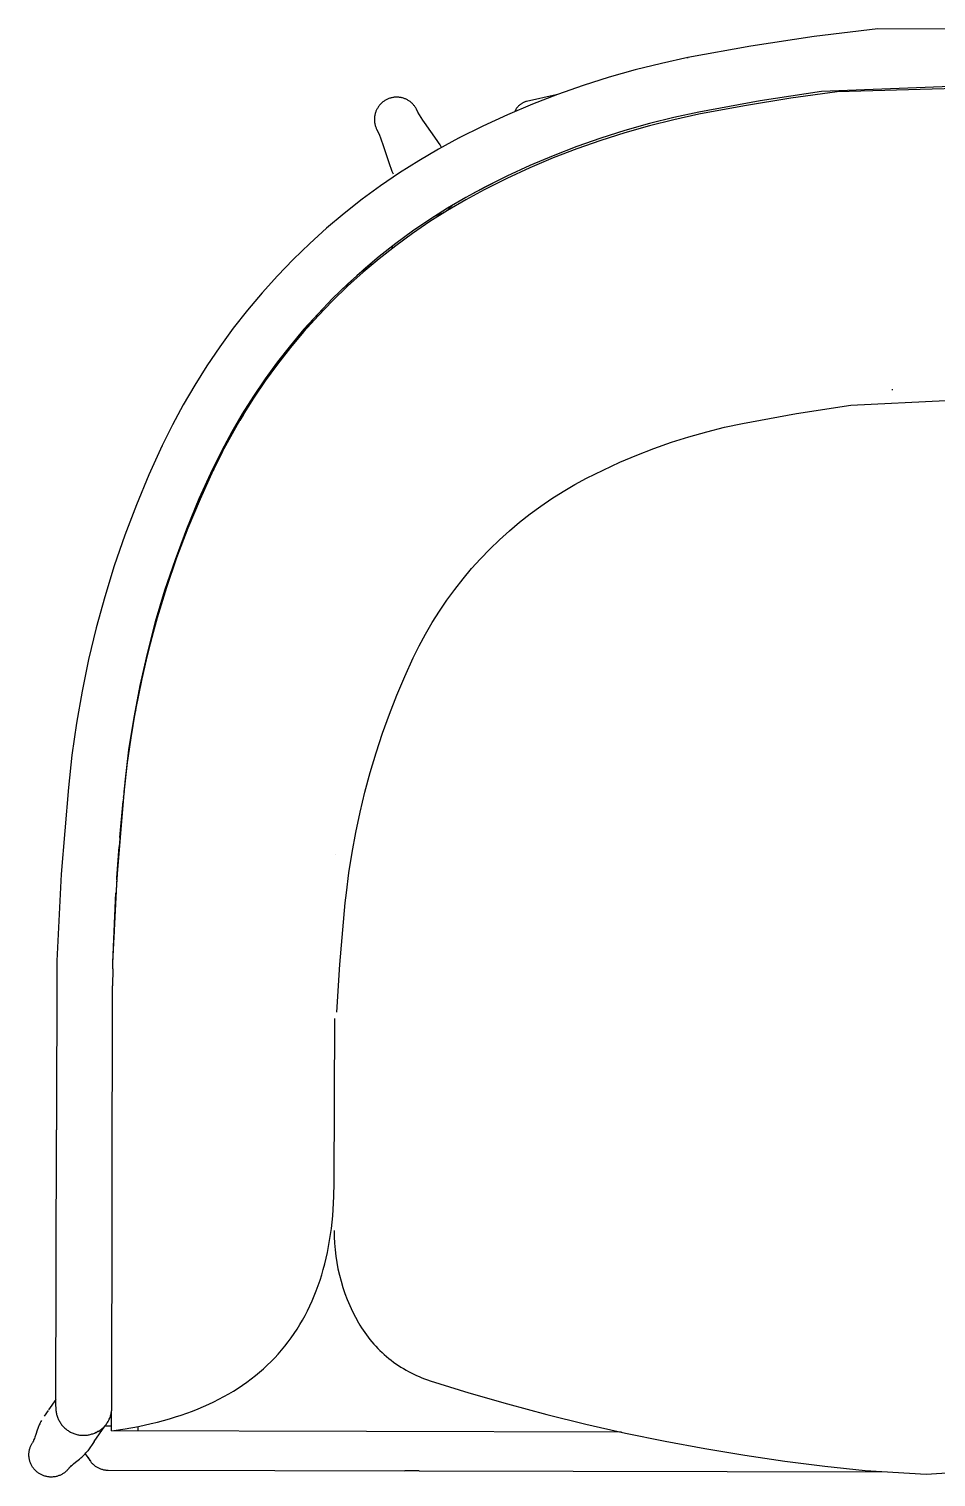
# Model space of a CAD drawing. Header units: millimetres. Extents: x 24870 to 27223, y 1839 to 3696.
# Drawn here: x 26426.5 to 26467.3, y 2723.4 to 2788.6 of the extents above; entities that cross this region are included whole.
import ezdxf

# ---------------------------------------------------------------- set-up
doc = ezdxf.new("R2010")
doc.units = ezdxf.units.MM
doc.layers.add('2-tef-hareketli', color=251, linetype='Continuous')

# ---------------------------------------------------------------- blocks, each defined once
blk = doc.blocks.new('targe plan')
at = {"color": 0}
for p, q in [((2879.188, 128.275), (2883.517, 128.275)), ((2883.517, 128.275), (2886.382, 127.931)), ((2886.382, 127.931), (2889.235, 127.495)), ((2889.235, 127.495), (2892.072, 126.966)), ((2892.068, 126.946), (2892.072, 126.966)), ((2892.072, 126.966), (2893.263, 126.705)), ((2893.263, 126.705), (2894.446, 126.407)), ((2894.446, 126.407), (2895.619, 126.072)), ((2895.619, 126.072), (2896.781, 125.701)), ((2879.449, 125.619), (2885.348, 125.445)), ((2885.348, 125.445), (2887.433, 125.152)), ((2886.044, 125.453), (2888.817, 125.029)), ((2887.433, 125.152), (2889.509, 124.809)), ((2896.781, 125.701), (2897.931, 125.293)), ((2897.931, 125.293), (2899.068, 124.851)), ((2897.992, 125.271), (2899.337, 124.975)), ((2905.011, 125.144), (2905.045, 125.149)), ((2905.045, 125.149), (2905.079, 125.153)), ((2905.079, 125.153), (2905.113, 125.155)), ((2905.113, 125.155), (2905.148, 125.157)), ((2905.148, 125.157), (2905.182, 125.157)), ((2905.182, 125.157), (2905.217, 125.156)), ((2905.217, 125.156), (2905.252, 125.154)), ((2905.252, 125.154), (2905.287, 125.151)), ((2905.287, 125.151), (2905.321, 125.146)), ((2888.817, 125.029), (2891.574, 124.516)), ((2889.509, 124.809), (2891.574, 124.416)), ((2891.574, 124.516), (2892.69, 124.271)), ((2899.068, 124.851), (2900.19, 124.373)), ((2899.337, 124.975), (2899.363, 124.968)), ((2899.363, 124.968), (2899.389, 124.959)), ((2899.389, 124.959), (2899.415, 124.95)), ((2899.415, 124.95), (2899.44, 124.94)), ((2899.44, 124.94), (2899.465, 124.928)), ((2899.465, 124.928), (2899.49, 124.916)), ((2899.49, 124.916), (2899.514, 124.903)), ((2899.514, 124.903), (2899.537, 124.89)), ((2899.537, 124.89), (2899.561, 124.875)), ((2899.561, 124.875), (2899.583, 124.86)), ((2899.583, 124.86), (2899.605, 124.844)), ((2899.605, 124.844), (2899.627, 124.827)), ((2899.627, 124.827), (2899.648, 124.81)), ((2899.648, 124.81), (2899.668, 124.792)), ((2899.668, 124.792), (2899.688, 124.773)), ((2899.688, 124.773), (2899.707, 124.753)), ((2899.707, 124.753), (2899.726, 124.733)), ((2899.726, 124.733), (2899.743, 124.712)), ((2899.743, 124.712), (2899.76, 124.691)), ((2899.76, 124.691), (2899.777, 124.669)), ((2899.777, 124.669), (2899.792, 124.646)), ((2899.792, 124.646), (2899.805, 124.625)), ((2899.805, 124.625), (2899.818, 124.604)), ((2899.818, 124.604), (2899.83, 124.583)), ((2899.83, 124.583), (2899.841, 124.561)), ((2899.841, 124.561), (2899.852, 124.539)), ((2899.852, 124.539), (2899.862, 124.517)), ((2904.219, 124.488), (2904.287, 124.617)), ((2904.287, 124.617), (2904.303, 124.647)), ((2904.303, 124.647), (2904.32, 124.677)), ((2904.32, 124.677), (2904.339, 124.706)), ((2904.339, 124.706), (2904.358, 124.735)), ((2904.358, 124.735), (2904.378, 124.763)), ((2904.378, 124.763), (2904.399, 124.79)), ((2904.399, 124.79), (2904.421, 124.816)), ((2904.421, 124.816), (2904.444, 124.842)), ((2904.444, 124.842), (2904.468, 124.867)), ((2904.468, 124.867), (2904.493, 124.89)), ((2904.493, 124.89), (2904.519, 124.913)), ((2904.519, 124.913), (2904.545, 124.936)), ((2904.545, 124.936), (2904.572, 124.957)), ((2904.572, 124.957), (2904.6, 124.977)), ((2904.6, 124.977), (2904.628, 124.996)), ((2904.628, 124.996), (2904.657, 125.015)), ((2904.657, 125.015), (2904.687, 125.032)), ((2904.687, 125.032), (2904.718, 125.048)), ((2904.718, 125.048), (2904.748, 125.063)), ((2904.748, 125.063), (2904.78, 125.077)), ((2904.78, 125.077), (2904.812, 125.09)), ((2904.812, 125.09), (2904.844, 125.102)), ((2904.844, 125.102), (2904.877, 125.113)), ((2904.877, 125.113), (2904.91, 125.123)), ((2904.91, 125.123), (2904.943, 125.131)), ((2904.943, 125.131), (2904.977, 125.138)), ((2904.977, 125.138), (2905.011, 125.144)), ((2905.321, 125.146), (2905.356, 125.141)), ((2905.356, 125.141), (2905.39, 125.134)), ((2905.39, 125.134), (2905.424, 125.126)), ((2905.424, 125.126), (2905.458, 125.117)), ((2905.458, 125.117), (2905.491, 125.106)), ((2905.491, 125.106), (2905.525, 125.095)), ((2905.525, 125.095), (2905.557, 125.082)), ((2905.557, 125.082), (2905.589, 125.068)), ((2905.589, 125.068), (2905.621, 125.053)), ((2905.621, 125.053), (2905.652, 125.037)), ((2905.652, 125.037), (2905.683, 125.02)), ((2905.683, 125.02), (2905.712, 125.002)), ((2905.712, 125.002), (2905.742, 124.983)), ((2905.742, 124.983), (2905.77, 124.963)), ((2905.77, 124.963), (2905.798, 124.941)), ((2905.798, 124.941), (2905.825, 124.919)), ((2905.825, 124.919), (2905.851, 124.896)), ((2905.851, 124.896), (2905.877, 124.872)), ((2905.877, 124.872), (2905.902, 124.847)), ((2905.902, 124.847), (2905.925, 124.822)), ((2905.925, 124.822), (2905.948, 124.795)), ((2905.948, 124.795), (2905.97, 124.768)), ((2905.97, 124.768), (2905.991, 124.74)), ((2905.991, 124.74), (2906.011, 124.711)), ((2906.011, 124.711), (2906.03, 124.682)), ((2906.03, 124.682), (2906.048, 124.652)), ((2906.048, 124.652), (2906.065, 124.621)), ((2906.065, 124.621), (2906.08, 124.59)), ((2906.08, 124.59), (2906.095, 124.558)), ((2906.095, 124.558), (2906.109, 124.526)), ((2906.109, 124.526), (2906.121, 124.493)), ((2891.574, 124.416), (2892.69, 124.171)), ((2892.69, 124.271), (2893.797, 123.992)), ((2892.69, 124.171), (2893.797, 123.892)), ((2893.797, 123.992), (2894.895, 123.678)), ((2893.797, 123.892), (2894.895, 123.578)), ((2900.19, 124.373), (2901.297, 123.86)), ((2901.297, 123.86), (2902.388, 123.313)), ((2903.354, 123.218), (2903.929, 124.016)), ((2903.929, 124.016), (2904.004, 124.13)), ((2904.004, 124.13), (2904.078, 124.245)), ((2904.078, 124.245), (2904.15, 124.364)), ((2904.15, 124.364), (2904.219, 124.488)), ((2906.121, 124.493), (2906.132, 124.46)), ((2906.14, 123.874), (2906.13, 123.84)), ((2906.132, 124.46), (2906.142, 124.426)), ((2906.149, 123.907), (2906.14, 123.874)), ((2906.142, 124.426), (2906.151, 124.392)), ((2906.157, 123.942), (2906.149, 123.907)), ((2906.151, 124.392), (2906.159, 124.358)), ((2906.164, 123.976), (2906.157, 123.942)), ((2906.159, 124.358), (2906.165, 124.324)), ((2906.17, 124.01), (2906.164, 123.976)), ((2906.165, 124.324), (2906.171, 124.289)), ((2906.174, 124.045), (2906.17, 124.01)), ((2906.171, 124.289), (2906.175, 124.255)), ((2906.177, 124.08), (2906.174, 124.045)), ((2906.175, 124.255), (2906.178, 124.22)), ((2906.179, 124.115), (2906.177, 124.08)), ((2906.178, 124.22), (2906.18, 124.185)), ((2906.18, 124.15), (2906.179, 124.115)), ((2906.18, 124.185), (2906.18, 124.15)), ((2894.895, 123.678), (2895.983, 123.331)), ((2894.895, 123.578), (2895.983, 123.231)), ((2895.983, 123.331), (2897.06, 122.95)), ((2895.983, 123.231), (2897.06, 122.85)), ((2902.378, 123.294), (2902.388, 123.313)), ((2902.388, 123.313), (2903.292, 122.822)), ((2903.286, 123.117), (2903.354, 123.218)), ((2905.851, 123.195), (2905.805, 123.067)), ((2905.901, 123.322), (2905.851, 123.195)), ((2905.955, 123.45), (2905.901, 123.322)), ((2906.013, 123.58), (2905.955, 123.45)), ((2906.077, 123.711), (2906.013, 123.58)), ((2906.092, 123.742), (2906.077, 123.711)), ((2906.106, 123.775), (2906.092, 123.742)), ((2906.118, 123.807), (2906.106, 123.775)), ((2906.13, 123.84), (2906.118, 123.807)), ((2897.06, 122.95), (2898.124, 122.535)), ((2897.06, 122.85), (2898.124, 122.435)), ((2903.151, 122.901), (2903.217, 123.011)), ((2903.217, 123.011), (2903.286, 123.117)), ((2903.292, 122.822), (2904.179, 122.3)), ((2905.805, 123.067), (2905.485, 122.083)), ((2898.124, 122.535), (2899.175, 122.088)), ((2898.124, 122.435), (2899.175, 121.988)), ((2899.175, 122.088), (2900.211, 121.608)), ((2899.175, 121.988), (2900.211, 121.508)), ((2904.179, 122.3), (2905.048, 121.748)), ((2905.439, 121.957), (2905.388, 121.829)), ((2905.485, 122.083), (2905.439, 121.957)), ((2900.211, 121.608), (2901.232, 121.096)), ((2900.211, 121.508), (2901.232, 120.996)), ((2900.861, 121.279), (2901.673, 120.852)), ((2905.048, 121.748), (2905.897, 121.167)), ((2905.388, 121.829), (2905.332, 121.699)), ((2901.232, 121.096), (2902.061, 120.645)), ((2901.232, 120.996), (2902.061, 120.545)), ((2902.061, 120.645), (2902.874, 120.167)), ((2905.897, 121.167), (2906.726, 120.557)), ((2902.061, 120.545), (2902.874, 120.067)), ((2902.737, 120.204), (2902.648, 120.303)), ((2902.768, 120.174), (2902.738, 120.203)), ((2902.799, 120.146), (2902.768, 120.174)), ((2902.831, 120.119), (2902.799, 120.146)), ((2902.863, 120.093), (2902.831, 120.119)), ((2902.897, 120.069), (2902.863, 120.093)), ((2902.874, 120.167), (2903.671, 119.661)), ((2902.874, 120.067), (2903.671, 119.561)), ((2902.931, 120.045), (2902.897, 120.069)), ((2902.966, 120.023), (2902.931, 120.045)), ((2903.002, 120.001), (2902.966, 120.023)), ((2903.038, 119.981), (2903.002, 120.001)), ((2903.076, 119.962), (2903.038, 119.981)), ((2903.113, 119.945), (2903.076, 119.962)), ((2903.152, 119.928), (2903.113, 119.945)), ((2906.726, 120.557), (2907.533, 119.919)), ((2903.19, 119.913), (2903.152, 119.928)), ((2903.23, 119.9), (2903.19, 119.913)), ((2903.269, 119.887), (2903.23, 119.9)), ((2903.31, 119.876), (2903.269, 119.887)), ((2903.35, 119.866), (2903.31, 119.876)), ((2903.35, 119.769), (2903.35, 119.867)), ((2903.671, 119.661), (2904.449, 119.128)), ((2903.671, 119.561), (2904.449, 119.028)), ((2907.533, 119.919), (2908.319, 119.254)), ((2904.449, 119.128), (2905.209, 118.569)), ((2904.449, 119.028), (2905.209, 118.469)), ((2908.319, 119.254), (2909.081, 118.562)), ((2905.209, 118.569), (2905.95, 117.984)), ((2905.209, 118.469), (2905.95, 117.884)), ((2905.351, 118.36), (2905.351, 118.46)), ((2905.95, 117.984), (2906.67, 117.374)), ((2909.081, 118.562), (2909.819, 117.845)), ((2905.95, 117.884), (2906.67, 117.274)), ((2906.314, 117.667), (2906.951, 117.11)), ((2906.67, 117.374), (2907.369, 116.74)), ((2909.819, 117.845), (2910.532, 117.103)), ((2906.67, 117.274), (2907.369, 116.64)), ((2906.951, 117.11), (2907.57, 116.534)), ((2907.369, 116.74), (2908.045, 116.082)), ((2910.532, 117.103), (2911.219, 116.337)), ((2907.369, 116.64), (2908.045, 115.982)), ((2908.045, 116.082), (2908.699, 115.402)), ((2911.219, 116.337), (2911.88, 115.548)), ((2908.045, 115.982), (2908.699, 115.302)), ((2908.518, 115.579), (2908.94, 115.122)), ((2908.699, 115.402), (2909.329, 114.699)), ((2911.88, 115.548), (2912.513, 114.737)), ((2908.699, 115.302), (2909.329, 114.599)), ((2908.94, 115.122), (2909.352, 114.655)), ((2912.513, 114.737), (2913.118, 113.904)), ((2909.329, 114.699), (2909.935, 113.976)), ((2909.329, 114.599), (2909.935, 113.876)), ((2909.352, 114.655), (2909.753, 114.18)), ((2909.753, 114.18), (2910.144, 113.695)), ((2909.935, 113.976), (2910.516, 113.232)), ((2909.935, 113.876), (2910.516, 113.132)), ((2910.144, 113.695), (2910.519, 113.207)), ((2913.118, 113.904), (2913.694, 113.052)), ((2910.516, 113.232), (2911.071, 112.469)), ((2910.516, 113.132), (2911.071, 112.369)), ((2910.519, 113.207), (2910.884, 112.71)), ((2913.694, 113.052), (2914.241, 112.18)), ((2910.884, 112.71), (2911.238, 112.204)), ((2911.071, 112.469), (2911.599, 111.687)), ((2911.071, 112.369), (2911.599, 111.587)), ((2911.238, 112.204), (2911.581, 111.691)), ((2914.241, 112.18), (2914.758, 111.29)), ((2884.703, 111.337), (2880.422, 111.565)), ((2882.839, 112.043), (2882.813, 112.043)), ((2882.86, 112.043), (2882.835, 112.043)), ((2911.581, 111.691), (2911.912, 111.171)), ((2911.599, 111.687), (2912.101, 110.888)), ((2911.599, 111.587), (2912.101, 110.788)), ((2887.143, 110.963), (2884.703, 111.337)), ((2889.569, 110.51), (2887.143, 110.963)), ((2911.912, 111.171), (2912.231, 110.643)), ((2912.041, 110.86), (2912.205, 110.587)), ((2912.101, 110.888), (2912.574, 110.072)), ((2914.758, 111.29), (2915.244, 110.383)), ((2890.381, 110.332), (2889.569, 110.51)), ((2891.186, 110.129), (2890.381, 110.332)), ((2912.101, 110.788), (2912.574, 109.972)), ((2912.407, 110.267), (2912.133, 110.734)), ((2912.231, 110.643), (2912.538, 110.108)), ((2912.538, 110.008), (2912.231, 110.543)), ((2915.244, 110.383), (2915.699, 109.46)), ((2891.985, 109.901), (2891.186, 110.129)), ((2892.776, 109.648), (2891.985, 109.901)), ((2893.559, 109.371), (2892.776, 109.648)), ((2912.538, 110.108), (2912.834, 109.567)), ((2912.834, 109.467), (2912.538, 110.008)), ((2912.574, 110.072), (2913.02, 109.24)), ((2912.574, 109.972), (2913.02, 109.14)), ((2912.834, 109.567), (2913.112, 109.029)), ((2894.333, 109.069), (2893.559, 109.371)), ((2895.098, 108.744), (2894.333, 109.069)), ((2913.159, 108.866), (2912.948, 109.279)), ((2913.378, 108.386), (2912.976, 109.195)), ((2913.02, 109.24), (2913.437, 108.393)), ((2913.02, 109.14), (2913.437, 108.293)), ((2913.112, 109.029), (2913.378, 108.486)), ((2915.694, 109.458), (2915.68, 109.451)), ((2915.699, 109.46), (2916.3, 108.13)), ((2895.851, 108.395), (2895.098, 108.744)), ((2896.594, 108.022), (2895.851, 108.395)), ((2913.378, 108.486), (2913.815, 107.534)), ((2913.378, 108.386), (2913.424, 108.321)), ((2913.979, 107.062), (2913.391, 108.358)), ((2913.437, 108.393), (2914.041, 107.054)), ((2913.437, 108.293), (2914.056, 106.918)), ((2897.123, 107.735), (2896.594, 108.022)), ((2897.641, 107.43), (2897.123, 107.735)), ((2913.833, 107.43), (2913.645, 107.845)), ((2916.3, 108.13), (2916.859, 106.783)), ((2898.149, 107.108), (2897.641, 107.43)), ((2898.645, 106.768), (2898.149, 107.108)), ((2913.815, 107.534), (2914.225, 106.582)), ((2914.523, 105.749), (2913.979, 107.062)), ((2914.041, 107.054), (2914.6, 105.694)), ((2914.056, 106.918), (2914.628, 105.522)), ((2899.13, 106.411), (2898.645, 106.768)), ((2899.602, 106.038), (2899.13, 106.411)), ((2914.225, 106.582), (2914.613, 105.621)), ((2916.859, 106.783), (2917.374, 105.418)), ((2900.061, 105.65), (2899.602, 106.038)), ((2900.507, 105.245), (2900.061, 105.65)), ((2915.025, 104.418), (2914.523, 105.749)), ((2914.6, 105.694), (2915.112, 104.316)), ((2914.613, 105.621), (2914.979, 104.644)), ((2900.938, 104.826), (2900.507, 105.245)), ((2914.628, 105.522), (2915.15, 104.107)), ((2917.374, 105.418), (2917.846, 104.037)), ((2901.355, 104.392), (2900.938, 104.826)), ((2901.757, 103.944), (2901.355, 104.392)), ((2914.979, 104.644), (2915.322, 103.659)), ((2915.482, 103.071), (2915.025, 104.418)), ((2915.112, 104.316), (2915.577, 102.922)), ((2902.143, 103.483), (2901.757, 103.944)), ((2915.15, 104.107), (2915.623, 102.675)), ((2915.322, 103.659), (2915.642, 102.665)), ((2917.846, 104.037), (2918.274, 102.643)), ((2902.513, 103.009), (2902.143, 103.483)), ((2902.867, 102.522), (2902.513, 103.009)), ((2915.895, 101.71), (2915.482, 103.071)), ((2903.204, 102.024), (2902.867, 102.522)), ((2915.577, 102.922), (2915.995, 101.513)), ((2915.623, 102.675), (2916.046, 101.227)), ((2915.642, 102.665), (2915.937, 101.664)), ((2918.274, 102.643), (2918.657, 101.235)), ((2903.523, 101.514), (2903.204, 102.024)), ((2916.264, 100.337), (2915.895, 101.71)), ((2903.825, 100.994), (2903.523, 101.514)), ((2915.937, 101.664), (2916.248, 100.5)), ((2915.995, 101.513), (2916.365, 100.09)), ((2916.046, 101.227), (2916.418, 99.766)), ((2918.657, 101.235), (2918.995, 99.816)), ((2904.11, 100.464), (2903.825, 100.994)), ((2904.375, 99.924), (2904.11, 100.464)), ((2916.248, 100.5), (2916.527, 99.327)), ((2904.755, 99.088), (2904.375, 99.924)), ((2916.587, 98.952), (2916.264, 100.337)), ((2916.365, 100.09), (2916.686, 98.656)), ((2916.418, 99.766), (2916.74, 98.292)), ((2918.995, 99.816), (2919.288, 98.387)), ((2905.112, 98.242), (2904.755, 99.088)), ((2916.865, 97.557), (2916.587, 98.952)), ((2916.686, 98.656), (2916.959, 97.212)), ((2905.445, 97.387), (2905.112, 98.242)), ((2916.74, 98.292), (2917.009, 96.808)), ((2919.288, 98.387), (2919.535, 96.949)), ((2905.755, 96.522), (2905.445, 97.387)), ((2916.865, 97.557), (2916.896, 97.47)), ((2917.076, 96.291), (2916.875, 97.499)), ((2916.959, 97.212), (2917.182, 95.759)), ((2906.043, 95.644), (2905.755, 96.522)), ((2917.009, 96.808), (2917.228, 95.316)), ((2919.535, 96.949), (2919.737, 95.504)), ((2917.242, 95.079), (2917.076, 96.291)), ((2906.306, 94.758), (2906.043, 95.644)), ((2917.182, 95.759), (2917.356, 94.299)), ((2917.228, 95.316), (2917.394, 93.817)), ((2919.737, 95.504), (2919.892, 94.053)), ((2906.544, 93.866), (2906.306, 94.758)), ((2917.374, 93.861), (2917.242, 95.079)), ((2906.758, 92.967), (2906.544, 93.866)), ((2917.374, 93.861), (2917.398, 93.767)), ((2919.872, 94.042), (2919.893, 94.044)), ((2919.893, 94.044), (2920.208, 90.15)), ((2917.691, 89.987), (2917.379, 93.806)), ((2917.414, 93.606), (2917.39, 93.694)), ((2917.395, 93.808), (2917.644, 90.897)), ((2917.403, 93.818), (2917.403, 93.818)), ((2917.404, 93.809), (2917.404, 93.809)), ((2917.439, 93.446), (2917.582, 91.803)), ((2917.439, 93.443), (2917.574, 91.904)), ((2906.948, 92.061), (2906.758, 92.967)), ((2907.112, 91.15), (2906.948, 92.061)), ((2917.615, 91.384), (2917.712, 89.996)), ((2917.615, 91.384), (2917.718, 89.893)), ((2907.251, 90.243), (2907.112, 91.15)), ((2907.872, 91.07), (2907.872, 91.07)), ((2917.644, 90.897), (2917.817, 87.982)), ((2907.364, 89.331), (2907.251, 90.243)), ((2917.87, 86.16), (2917.691, 89.987)), ((2920.208, 90.15), (2920.388, 86.247)), ((2907.411, 88.883), (2907.364, 89.331)), ((2917.753, 89.319), (2917.888, 86.175)), ((2907.65, 86.117), (2907.411, 88.883)), ((2917.801, 88.087), (2917.837, 87.225)), ((2907.784, 83.971), (2907.65, 86.117)), ((2917.872, 86.096), (2917.87, 86.16)), ((2917.873, 86.079), (2917.872, 86.096)), ((2917.873, 86.152), (2917.879, 86.152)), ((2917.873, 86.057), (2917.888, 86.066)), ((2917.873, 85.899), (2917.873, 86.057)), ((2917.879, 86.068), (2917.881, 86.073)), ((2917.886, 86.157), (2917.888, 86.069)), ((2917.888, 86.175), (2917.889, 86.157)), ((2917.909, 86.175), (2917.888, 86.175)), ((2920.388, 86.247), (2920.389, 86.157)), ((2920.389, 86.157), (2920.389, 78.647)), ((2917.873, 85.899), (2917.883, 85.134)), ((2917.873, 66.059), (2917.883, 85.134)), ((2907.886, 76.279), (2907.879, 83.675)), ((2920.399, 66.181), (2920.389, 78.647)), ((2907.896, 75.673), (2907.886, 76.279)), ((2907.925, 75.084), (2907.896, 75.673)), ((2907.947, 74.796), (2907.925, 75.084)), ((2907.974, 74.511), (2907.947, 74.796)), ((2908.006, 74.231), (2907.974, 74.511)), ((2907.881, 73.852), (2907.866, 73.563)), ((2907.886, 74.142), (2907.881, 73.852)), ((2908.043, 73.955), (2908.006, 74.231)), ((2908.084, 73.684), (2908.043, 73.955)), ((2908.131, 73.416), (2908.084, 73.684)), ((2907.841, 73.274), (2907.806, 72.986)), ((2907.866, 73.563), (2907.841, 73.274)), ((2908.182, 73.152), (2908.131, 73.416)), ((2908.238, 72.893), (2908.182, 73.152)), ((2907.705, 72.415), (2907.64, 72.133)), ((2907.76, 72.7), (2907.705, 72.415)), ((2907.806, 72.986), (2907.76, 72.7)), ((2908.299, 72.638), (2908.238, 72.893)), ((2908.365, 72.387), (2908.299, 72.638)), ((2908.436, 72.139), (2908.365, 72.387)), ((2907.565, 71.852), (2907.481, 71.575)), ((2907.64, 72.133), (2907.565, 71.852)), ((2908.512, 71.897), (2908.436, 72.139)), ((2908.592, 71.658), (2908.512, 71.897)), ((2907.387, 71.301), (2907.283, 71.03)), ((2907.481, 71.575), (2907.387, 71.301)), ((2908.678, 71.423), (2908.592, 71.658)), ((2908.768, 71.193), (2908.678, 71.423)), ((2908.863, 70.966), (2908.768, 71.193)), ((2907.048, 70.5), (2906.917, 70.242)), ((2907.171, 70.763), (2907.048, 70.5)), ((2907.283, 71.03), (2907.171, 70.763)), ((2908.963, 70.744), (2908.863, 70.966)), ((2909.068, 70.526), (2908.963, 70.744)), ((2909.178, 70.312), (2909.068, 70.526)), ((2906.642, 69.765), (2906.571, 69.656)), ((2906.711, 69.876), (2906.642, 69.765)), ((2906.777, 69.988), (2906.711, 69.876)), ((2906.917, 70.242), (2906.777, 69.988)), ((2909.293, 70.102), (2909.178, 70.312)), ((2909.413, 69.896), (2909.293, 70.102)), ((2909.537, 69.695), (2909.413, 69.896)), ((2906.172, 69.13), (2906.084, 69.029)), ((2906.257, 69.232), (2906.172, 69.13)), ((2906.339, 69.335), (2906.257, 69.232)), ((2906.419, 69.441), (2906.339, 69.335)), ((2906.496, 69.548), (2906.419, 69.441)), ((2906.571, 69.656), (2906.496, 69.548)), ((2909.667, 69.497), (2909.537, 69.695)), ((2909.801, 69.304), (2909.667, 69.497)), ((2909.94, 69.115), (2909.801, 69.304)), ((2910.084, 68.93), (2909.94, 69.115)), ((2905.509, 68.47), (2905.406, 68.385)), ((2905.611, 68.558), (2905.509, 68.47)), ((2905.71, 68.648), (2905.611, 68.558)), ((2905.807, 68.74), (2905.71, 68.648)), ((2905.902, 68.834), (2905.807, 68.74)), ((2905.994, 68.931), (2905.902, 68.834)), ((2906.084, 69.029), (2905.994, 68.931)), ((2910.233, 68.749), (2910.084, 68.93)), ((2910.387, 68.572), (2910.233, 68.749)), ((2910.546, 68.399), (2910.387, 68.572)), ((2904.514, 67.795), (2904.396, 67.734)), ((2904.631, 67.859), (2904.514, 67.795)), ((2904.746, 67.926), (2904.631, 67.859)), ((2904.86, 67.996), (2904.746, 67.926)), ((2904.973, 68.068), (2904.86, 67.996)), ((2905.084, 68.144), (2904.973, 68.068)), ((2905.193, 68.221), (2905.084, 68.144)), ((2905.3, 68.302), (2905.193, 68.221)), ((2905.406, 68.385), (2905.3, 68.302)), ((2910.709, 68.231), (2910.546, 68.399)), ((2910.878, 68.066), (2910.709, 68.231)), ((2911.051, 67.906), (2910.878, 68.066)), ((2911.229, 67.75), (2911.051, 67.906)), ((2903.547, 67.387), (2901.805, 66.85)), ((2903.67, 67.428), (2903.547, 67.387)), ((2903.793, 67.471), (2903.67, 67.428)), ((2903.915, 67.518), (2903.793, 67.471)), ((2904.037, 67.567), (2903.915, 67.518)), ((2904.158, 67.62), (2904.037, 67.567)), ((2904.278, 67.675), (2904.158, 67.62)), ((2904.396, 67.734), (2904.278, 67.675)), ((2911.413, 67.598), (2911.229, 67.75)), ((2911.601, 67.45), (2911.413, 67.598)), ((2911.794, 67.306), (2911.601, 67.45)), ((2911.991, 67.167), (2911.794, 67.306)), ((2912.194, 67.031), (2911.991, 67.167)), ((2901.805, 66.85), (2900.053, 66.348)), ((2912.402, 66.9), (2912.194, 67.031)), ((2912.614, 66.773), (2912.402, 66.9)), ((2912.831, 66.649), (2912.614, 66.773)), ((2913.054, 66.53), (2912.831, 66.649)), ((2913.281, 66.416), (2913.054, 66.53)), ((2920.397, 66.499), (2920.719, 66.035)), ((2898.293, 65.881), (2896.523, 65.448)), ((2900.053, 66.348), (2898.293, 65.881)), ((2913.513, 66.305), (2913.281, 66.416)), ((2913.75, 66.198), (2913.513, 66.305)), ((2913.991, 66.096), (2913.75, 66.198)), ((2914.238, 65.998), (2913.991, 66.096)), ((2914.489, 65.903), (2914.238, 65.998)), ((2914.746, 65.813), (2914.489, 65.903)), ((2917.874, 66.031), (2917.873, 66.059)), ((2917.883, 65.989), (2917.878, 66.031)), ((2917.889, 65.947), (2917.883, 65.989)), ((2917.896, 65.905), (2917.889, 65.947)), ((2917.889, 65.313), (2917.889, 65.947)), ((2917.905, 65.864), (2917.896, 65.905)), ((2917.915, 65.822), (2917.905, 65.864)), ((2920.36, 65.833), (2920.349, 65.791)), ((2920.37, 65.876), (2920.36, 65.833)), ((2920.379, 65.918), (2920.37, 65.876)), ((2920.386, 65.961), (2920.379, 65.918)), ((2920.392, 66.004), (2920.386, 65.961)), ((2920.396, 66.047), (2920.392, 66.004)), ((2920.398, 66.09), (2920.396, 66.047)), ((2920.399, 66.134), (2920.398, 66.09)), ((2920.399, 66.177), (2920.399, 66.134)), ((2920.738, 66.008), (2920.918, 65.749)), ((2896.523, 65.448), (2894.745, 65.05)), ((2915.007, 65.727), (2914.746, 65.813)), ((2915.273, 65.646), (2915.007, 65.727)), ((2915.544, 65.568), (2915.273, 65.646)), ((2915.82, 65.494), (2915.544, 65.568)), ((2916.101, 65.425), (2915.82, 65.494)), ((2916.677, 65.299), (2916.101, 65.425)), ((2917.273, 65.189), (2916.677, 65.299)), ((2916.688, 65.097), (2916.688, 65.296)), ((2917.889, 65.095), (2917.273, 65.189)), ((2917.889, 65.095), (2917.889, 65.327)), ((2918.035, 65.327), (2917.889, 65.327)), ((2917.927, 65.782), (2917.915, 65.822)), ((2917.94, 65.741), (2917.927, 65.782)), ((2917.954, 65.701), (2917.94, 65.741)), ((2917.97, 65.662), (2917.954, 65.701)), ((2917.987, 65.623), (2917.97, 65.662)), ((2918.005, 65.585), (2917.987, 65.623)), ((2918.024, 65.547), (2918.005, 65.585)), ((2918.045, 65.51), (2918.024, 65.547)), ((2918.066, 65.326), (2918.035, 65.327)), ((2918.067, 65.474), (2918.045, 65.51)), ((2918.098, 65.325), (2918.066, 65.326)), ((2918.091, 65.439), (2918.067, 65.474)), ((2918.115, 65.404), (2918.091, 65.439)), ((2918.129, 65.322), (2918.098, 65.325)), ((2918.141, 65.37), (2918.115, 65.404)), ((2918.161, 65.319), (2918.129, 65.322)), ((2918.167, 65.337), (2918.141, 65.37)), ((2918.192, 65.314), (2918.161, 65.319)), ((2918.195, 65.306), (2918.167, 65.337)), ((2918.664, 64.611), (2918.183, 65.307)), ((2918.224, 65.275), (2918.195, 65.306)), ((2918.254, 65.245), (2918.224, 65.275)), ((2918.285, 65.216), (2918.254, 65.245)), ((2918.317, 65.188), (2918.285, 65.216)), ((2918.35, 65.161), (2918.317, 65.188)), ((2919.949, 65.184), (2919.915, 65.156)), ((2919.982, 65.212), (2919.949, 65.184)), ((2920.014, 65.241), (2919.982, 65.212)), ((2920.045, 65.272), (2920.014, 65.241)), ((2920.075, 65.304), (2920.045, 65.272)), ((2920.103, 65.336), (2920.075, 65.304)), ((2920.131, 65.37), (2920.103, 65.336)), ((2920.157, 65.404), (2920.131, 65.37)), ((2920.182, 65.44), (2920.157, 65.404)), ((2920.206, 65.476), (2920.182, 65.44)), ((2920.228, 65.513), (2920.206, 65.476)), ((2920.25, 65.551), (2920.228, 65.513)), ((2920.27, 65.59), (2920.25, 65.551)), ((2920.288, 65.629), (2920.27, 65.59)), ((2920.305, 65.669), (2920.288, 65.629)), ((2920.321, 65.709), (2920.305, 65.669)), ((2920.336, 65.75), (2920.321, 65.709)), ((2920.349, 65.791), (2920.336, 65.75)), ((2921.039, 65.556), (2921.067, 65.506)), ((2921.067, 65.506), (2921.092, 65.458)), ((2921.092, 65.458), (2921.115, 65.411)), ((2921.115, 65.411), (2921.137, 65.365)), ((2921.137, 65.365), (2921.156, 65.321)), ((2921.156, 65.321), (2921.174, 65.278)), ((2921.174, 65.278), (2921.206, 65.196)), ((2921.206, 65.196), (2921.232, 65.119)), ((2892.961, 64.687), (2891.169, 64.358)), ((2894.745, 65.05), (2892.961, 64.687)), ((2894.929, 65.091), (2917.889, 65.095)), ((2918.384, 65.135), (2918.35, 65.161)), ((2918.418, 65.111), (2918.384, 65.135)), ((2918.454, 65.087), (2918.418, 65.111)), ((2918.49, 65.065), (2918.454, 65.087)), ((2918.501, 65.075), (2918.465, 65.098)), ((2918.527, 65.045), (2918.49, 65.065)), ((2918.537, 65.054), (2918.501, 65.075)), ((2918.564, 65.025), (2918.527, 65.045)), ((2918.574, 65.034), (2918.537, 65.054)), ((2918.603, 65.007), (2918.564, 65.025)), ((2918.611, 65.016), (2918.574, 65.034)), ((2918.641, 64.99), (2918.603, 65.007)), ((2918.649, 64.998), (2918.611, 65.016)), ((2918.688, 64.982), (2918.649, 64.998)), ((2918.664, 64.611), (2918.955, 64.199)), ((2918.727, 64.968), (2918.688, 64.982)), ((2918.767, 64.954), (2918.727, 64.968)), ((2918.807, 64.942), (2918.767, 64.954)), ((2918.847, 64.931), (2918.807, 64.942)), ((2918.888, 64.922), (2918.847, 64.931)), ((2918.929, 64.914), (2918.888, 64.922)), ((2918.97, 64.907), (2918.929, 64.914)), ((2919.012, 64.902), (2918.97, 64.907)), ((2919.149, 64.894), (2919.012, 64.902)), ((2919.193, 64.895), (2919.149, 64.894)), ((2919.236, 64.897), (2919.193, 64.895)), ((2919.279, 64.901), (2919.236, 64.897)), ((2919.322, 64.906), (2919.279, 64.901)), ((2919.365, 64.913), (2919.322, 64.906)), ((2919.408, 64.921), (2919.365, 64.913)), ((2919.45, 64.931), (2919.408, 64.921)), ((2919.492, 64.942), (2919.45, 64.931)), ((2919.534, 64.955), (2919.492, 64.942)), ((2919.575, 64.969), (2919.534, 64.955)), ((2919.615, 64.984), (2919.575, 64.969)), ((2919.655, 65.001), (2919.615, 64.984)), ((2919.695, 65.019), (2919.655, 65.001)), ((2919.733, 65.039), (2919.695, 65.019)), ((2919.771, 65.06), (2919.733, 65.039)), ((2919.809, 65.082), (2919.771, 65.06)), ((2919.845, 65.106), (2919.809, 65.082)), ((2919.881, 65.13), (2919.845, 65.106)), ((2919.915, 65.156), (2919.881, 65.13)), ((2921.232, 65.119), (2921.295, 64.924)), ((2921.295, 64.924), (2921.336, 64.803)), ((2921.336, 64.803), (2921.356, 64.749)), ((2921.356, 64.749), (2921.376, 64.699)), ((2921.376, 64.699), (2921.395, 64.653)), ((2921.395, 64.653), (2921.405, 64.631)), ((2921.405, 64.631), (2921.414, 64.611)), ((2921.414, 64.611), (2921.424, 64.592)), ((2921.424, 64.592), (2921.433, 64.574)), ((2921.433, 64.574), (2921.443, 64.556)), ((2921.443, 64.556), (2921.453, 64.54)), ((2921.47, 64.51), (2921.453, 64.54)), ((2889.372, 64.063), (2887.569, 63.804)), ((2891.169, 64.358), (2889.372, 64.063)), ((2919.075, 64.058), (2918.835, 63.726)), ((2918.941, 63.903), (2918.926, 63.872)), ((2918.995, 64.149), (2918.955, 64.199)), ((2919.035, 64.102), (2918.995, 64.149)), ((2919.074, 64.058), (2919.035, 64.102)), ((2919.113, 64.017), (2919.074, 64.058)), ((2919.151, 63.979), (2919.113, 64.017)), ((2919.188, 63.943), (2919.151, 63.979)), ((2919.224, 63.909), (2919.188, 63.943)), ((2919.26, 63.878), (2919.224, 63.909)), ((2919.328, 63.82), (2919.26, 63.878)), ((2921.487, 64.48), (2921.47, 64.51)), ((2921.502, 64.449), (2921.487, 64.48)), ((2921.517, 64.418), (2921.502, 64.449)), ((2921.53, 64.386), (2921.517, 64.418)), ((2921.542, 64.353), (2921.53, 64.386)), ((2921.553, 64.321), (2921.542, 64.353)), ((2921.563, 64.288), (2921.553, 64.321)), ((2921.572, 64.254), (2921.563, 64.288)), ((2921.58, 64.22), (2921.572, 64.254)), ((2921.586, 64.187), (2921.58, 64.22)), ((2921.592, 64.152), (2921.586, 64.187)), ((2921.596, 64.118), (2921.592, 64.152)), ((2921.592, 63.877), (2921.596, 63.911)), ((2921.599, 64.084), (2921.596, 64.118)), ((2921.596, 63.911), (2921.599, 63.945)), ((2921.601, 64.049), (2921.599, 64.084)), ((2921.599, 63.945), (2921.601, 63.98)), ((2921.601, 64.015), (2921.601, 64.049)), ((2921.601, 63.98), (2921.601, 64.015)), ((2881.198, 63.233), (2878.762, 63.388)), ((2883.95, 63.388), (2881.198, 63.233)), ((2904.033, 63.326), (2883.225, 63.326)), ((2885.761, 63.579), (2883.95, 63.388)), ((2887.569, 63.804), (2885.761, 63.579)), ((2904.033, 63.326), (2904.668, 63.326)), ((2910.533, 63.326), (2904.668, 63.326)), ((2918.035, 63.326), (2910.533, 63.326)), ((2918.069, 63.327), (2918.035, 63.326)), ((2918.103, 63.329), (2918.069, 63.327)), ((2918.138, 63.332), (2918.103, 63.329)), ((2918.172, 63.336), (2918.138, 63.332)), ((2918.206, 63.341), (2918.172, 63.336)), ((2918.239, 63.347), (2918.206, 63.341)), ((2918.273, 63.355), (2918.239, 63.347)), ((2918.306, 63.364), (2918.273, 63.355)), ((2918.339, 63.374), (2918.306, 63.364)), ((2918.372, 63.385), (2918.339, 63.374)), ((2918.404, 63.397), (2918.372, 63.385)), ((2918.435, 63.41), (2918.404, 63.397)), ((2918.467, 63.424), (2918.435, 63.41)), ((2918.497, 63.44), (2918.467, 63.424)), ((2918.528, 63.456), (2918.497, 63.44)), ((2918.557, 63.473), (2918.528, 63.456)), ((2918.586, 63.492), (2918.557, 63.473)), ((2918.614, 63.511), (2918.586, 63.492)), ((2918.642, 63.532), (2918.614, 63.511)), ((2918.669, 63.553), (2918.642, 63.532)), ((2918.695, 63.575), (2918.669, 63.553)), ((2918.721, 63.598), (2918.695, 63.575)), ((2918.745, 63.622), (2918.721, 63.598)), ((2918.769, 63.647), (2918.745, 63.622)), ((2918.792, 63.673), (2918.769, 63.647)), ((2918.814, 63.699), (2918.792, 63.673)), ((2918.835, 63.726), (2918.814, 63.699)), ((2918.874, 63.782), (2918.855, 63.754)), ((2918.892, 63.812), (2918.874, 63.782)), ((2918.91, 63.841), (2918.892, 63.812)), ((2918.926, 63.872), (2918.91, 63.841)), ((2919.502, 63.682), (2919.328, 63.82)), ((2919.601, 63.601), (2919.502, 63.682)), ((2919.645, 63.563), (2919.601, 63.601)), ((2919.685, 63.527), (2919.645, 63.563)), ((2919.721, 63.493), (2919.685, 63.527)), ((2919.738, 63.476), (2919.721, 63.493)), ((2919.753, 63.46), (2919.738, 63.476)), ((2919.768, 63.444), (2919.753, 63.46)), ((2919.782, 63.429), (2919.768, 63.444)), ((2919.795, 63.414), (2919.782, 63.429)), ((2919.806, 63.399), (2919.795, 63.414)), ((2919.806, 63.399), (2919.828, 63.372)), ((2919.828, 63.372), (2919.851, 63.346)), ((2919.851, 63.346), (2919.874, 63.321)), ((2919.874, 63.321), (2919.899, 63.296)), ((2919.899, 63.296), (2919.924, 63.273)), ((2919.924, 63.273), (2919.95, 63.25)), ((2919.95, 63.25), (2919.976, 63.228)), ((2919.976, 63.228), (2920.004, 63.207)), ((2921.198, 63.21), (2921.226, 63.231)), ((2921.226, 63.231), (2921.252, 63.253)), ((2921.252, 63.253), (2921.278, 63.276)), ((2921.278, 63.276), (2921.303, 63.3)), ((2921.303, 63.3), (2921.327, 63.325)), ((2921.327, 63.325), (2921.35, 63.35)), ((2921.35, 63.35), (2921.373, 63.376)), ((2921.373, 63.376), (2921.394, 63.403)), ((2921.394, 63.403), (2921.415, 63.431)), ((2921.415, 63.431), (2921.434, 63.46)), ((2921.434, 63.46), (2921.453, 63.489)), ((2921.453, 63.489), (2921.471, 63.519)), ((2921.471, 63.519), (2921.487, 63.549)), ((2921.487, 63.549), (2921.503, 63.58)), ((2921.503, 63.58), (2921.517, 63.611)), ((2921.517, 63.611), (2921.53, 63.643)), ((2921.53, 63.643), (2921.542, 63.676)), ((2921.542, 63.676), (2921.554, 63.708)), ((2921.554, 63.708), (2921.563, 63.741)), ((2921.563, 63.741), (2921.572, 63.775)), ((2921.572, 63.775), (2921.58, 63.809)), ((2921.58, 63.809), (2921.586, 63.843)), ((2921.586, 63.843), (2921.592, 63.877)), ((2920.004, 63.207), (2920.032, 63.187)), ((2920.032, 63.187), (2920.061, 63.168)), ((2920.061, 63.168), (2920.09, 63.15)), ((2920.09, 63.15), (2920.121, 63.133)), ((2920.121, 63.133), (2920.151, 63.117)), ((2920.151, 63.117), (2920.182, 63.102)), ((2920.182, 63.102), (2920.214, 63.088)), ((2920.214, 63.088), (2920.246, 63.076)), ((2920.246, 63.076), (2920.279, 63.064)), ((2920.279, 63.064), (2920.312, 63.054)), ((2920.312, 63.054), (2920.345, 63.044)), ((2920.345, 63.044), (2920.379, 63.036)), ((2920.379, 63.036), (2920.413, 63.029)), ((2920.413, 63.029), (2920.447, 63.023)), ((2920.447, 63.023), (2920.481, 63.019)), ((2920.481, 63.019), (2920.515, 63.015)), ((2920.515, 63.015), (2920.55, 63.013)), ((2920.55, 63.013), (2920.584, 63.012)), ((2920.584, 63.012), (2920.619, 63.012)), ((2920.619, 63.012), (2920.653, 63.013)), ((2920.653, 63.013), (2920.688, 63.015)), ((2920.688, 63.015), (2920.722, 63.019)), ((2920.722, 63.019), (2920.756, 63.024)), ((2920.756, 63.024), (2920.79, 63.03)), ((2920.79, 63.03), (2920.824, 63.037)), ((2920.824, 63.037), (2920.858, 63.045)), ((2920.858, 63.045), (2920.891, 63.055)), ((2920.891, 63.055), (2920.924, 63.065)), ((2920.924, 63.065), (2920.957, 63.077)), ((2920.957, 63.077), (2920.989, 63.09)), ((2920.989, 63.09), (2921.02, 63.104)), ((2921.02, 63.104), (2921.051, 63.119)), ((2921.051, 63.119), (2921.082, 63.135)), ((2921.082, 63.135), (2921.112, 63.152)), ((2921.112, 63.152), (2921.141, 63.17)), ((2921.141, 63.17), (2921.17, 63.189)), ((2921.17, 63.189), (2921.198, 63.21))]:
    blk.add_line(p, q, dxfattribs=at)
blk.add_lwpolyline([(2879.446, 125.719), (2886.044, 125.453)], dxfattribs=at)

msp = doc.modelspace()

# ---------------------------------------------------------------- block references
at = {"layer": '2-tef-hareketli', "xscale": -1, "rotation": 359.8738546876639}
msp.add_blockref('targe plan', (29347.927, 2653.981), dxfattribs=at)

doc.saveas('drawing.dxf')
